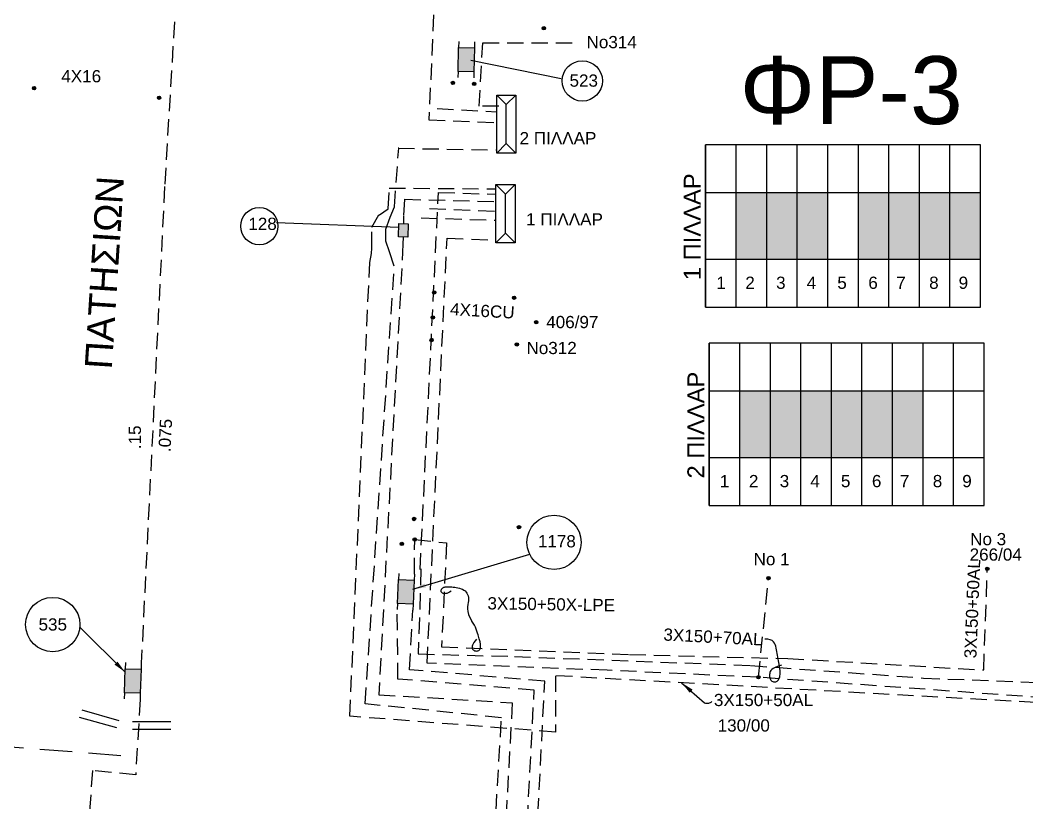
# Model space of a CAD drawing. Header units: millimetres. Extents: x 2893 to 4023, y 216 to 730.
# Drawn here: x 3000.2 to 3078.8, y 457.4 to 518.6 of the extents above; entities that cross this region are included whole.
import ezdxf
from ezdxf.enums import TextEntityAlignment as Align

# ---------------------------------------------------------------- set-up
doc = ezdxf.new("R2010")
doc.units = ezdxf.units.MM
doc.linetypes.add('DASHED', pattern=[19.05, 12.7, -6.35])
for name, color, linetype in [('Link Box 2 Διευθύνσεων', 7, 'Continuous'), ('Link Box 4 Διευθύνσεων', 7, 'Continuous'), ('Άγνωστα', 7, 'Continuous'), ('Ασφαλειοκιβώτια Χ.Τ 9 αναχωρήσεων', 7, 'Continuous'), ('Εναέρια παροχή ΧΤ 4x16', 7, 'Continuous'), ('Επιγραφές - Σχήματα', 7, 'Continuous'), ('Καλώδια ΧΤ   3x150+50AL', 7, 'DASHED'), ('Καλώδια ΧΤ   3x150+50AL XLPE', 7, 'DASHED'), ('Καλώδια ΧΤ   3x150+70 AL', 7, 'DASHED'), ('Καλώδια ΧΤ   3x150AL+50CU', 7, 'DASHED'), ('Συνδέσεις', 7, 'Continuous'), ('Τομή', 7, 'Continuous'), ('Υποσταθμός πόλεως', 7, 'Continuous'), ('Υπόβαθρο ΔΕΗ', 7, 'Continuous'), ('Υπόγεια Καλώδια Δικτύου ΧΤ   .075', 7, 'DASHED'), ('Υπόγεια Καλώδια Δικτύου ΧΤ   .15', 7, 'DASHED'), ('Υπόγεια καλώδια Παροχών ΧΤ   4x16AL', 7, 'DASHED'), ('Υπόγεια καλώδια Παροχών ΧΤ   4x16CU', 7, 'DASHED')]:
    doc.layers.add(name, color=color, linetype=linetype)
doc.styles.add('arial', font='ARIAL.TTF')
doc.styles.get("Standard").update_dxf_attribs({"font": 'ARIAL.TTF'})
doc.linetypes.add('SYN_LINE', pattern='A,0.5,-0.0001,["/\\/\\/\\/",Standard,S=0.1,R=0,X=0,Y=-0.05],-0.25', length=0.7501)
doc.dimstyles.new('ISO-25', dxfattribs={"dimtxt": 2.5, "dimasz": 2.5, "dimexe": 1.25, "dimexo": 0.625, "dimtad": 1, "dimtxsty": 'Standard', "dimcen": 2.5, "dimadec": 0, "dimazin": 0, "dimtfac": 1, "dimtmove": 0, "dimatfit": 3, "dimfxl": 1, "dimarcsym": 0})

# ---------------------------------------------------------------- blocks, each defined once
blk = doc.blocks.new('LINK BOX 4 ΑΝΑΧΩΡΗΣΕΩΝ')
at = {"layer": 'Link Box 4 Διευθύνσεων', "ltscale": 40}
blk.add_hatch(color=256, dxfattribs=at).paths.add_polyline_path([(-3.54, 0), (-3.54, -4.67), (3.54, -4.67), (3.54, 0)])
for p, q in [((-3.54, 0), (-5.33, 0)), ((5.33, 0), (3.54, 0)), ((-3.54, -4.67), (-5.33, -4.67)), ((5.33, -4.67), (3.54, -4.67))]:
    blk.add_line(p, q, dxfattribs=at)
blk.add_lwpolyline([(-3.54, -4.67), (-3.54, 0), (3.54, 0), (3.54, -4.67)], close=True, dxfattribs=at)
blk = doc.blocks.new('ΤΟΜΗ')
at = {"layer": 'Τομή', "ltscale": 40}
for p, q in [((-5.68, 0), (5.68, 0)), ((5.68, -2.33), (-5.68, -2.33))]:
    blk.add_line(p, q, dxfattribs=at)
blk = doc.blocks.new('_ΣΥΝΔΕΣΗ')
at = {"layer": 'Συνδέσεις', "linetype": 'SYN_LINE', "ltscale": 40}
blk.add_hatch(color=256, dxfattribs=at).paths.add_polyline_path([(-116.75, 2339.64, 1), (-117.75, 2339.64, 1)])
at = {"layer": 'Συνδέσεις'}
blk.add_circle((-117.25, 2339.64), 0.5, dxfattribs=at)
blk = doc.blocks.new('LINK BOX 2 ΑΝΑΧΩΡΗΣΕΩΝ')
at = {"layer": 'Link Box 2 Διευθύνσεων', "ltscale": 40}
blk.add_hatch(color=256, dxfattribs=at).paths.add_polyline_path([(-2.02, 1.29), (-2.02, -1.45), (1.89, -1.45), (1.89, 1.29)])
for p, q in [((-2.02, -0.08), (-4.26, -0.08)), ((4.12, -0.08), (1.89, -0.08))]:
    blk.add_line(p, q, dxfattribs=at)
blk.add_lwpolyline([(-2.02, -1.45), (-2.02, 1.29), (1.89, 1.29), (1.89, -1.45)], close=True, dxfattribs=at)
blk = doc.blocks.new('ΥΠΟΣΤΑΘΜΟΣ ΠΟΛΕΩΣ')
at = {"layer": 'Υποσταθμός πόλεως', "linetype": 'Continuous', "ltscale": 40}
blk.add_lwpolyline([(-8.57, 2.82), (8.57, 2.82), (8.57, -2.82), (-8.57, -2.82)], close=True, dxfattribs=at)
for points in [[(-5.75, 0), (-8.57, 2.82)], [(5.75, 0), (8.57, 2.82)], [(-8.57, -2.82), (-5.75, 0)], [(-5.75, 0), (5.75, 0)], [(8.57, -2.82), (5.75, 0)]]:
    blk.add_lwpolyline(points, dxfattribs=at)
at = {"layer": 'Υποσταθμός πόλεως', "linetype": 'SYN_LINE', "ltscale": 40, "flags": 1}
for tag, p in [('ΜΕΤΑΣΧΗΜΑΤΙΣΜΟΣ', (10.6, 2.39)), ('ΙΣΧΥΣ', (10.58, -0.41)), ('ΑΡΙΘΜΟΣ', (10.7, -3.13))]:
    blk.add_attdef(tag, p, '', height=1.8, dxfattribs=at)
blk = doc.blocks.new('ΑΣΦΑΛΕΙΟΚΙΒΩΤΙΟ ΥΠΟΣΤΑΘΜΟΥ 9 ΑΝΑΧΩΡΗΣΕΩΝ')
at = {"layer": 'Ασφαλειοκιβώτια Χ.Τ 9 αναχωρήσεων', "ltscale": 40}
for p, q in [((-23.8, 40.36), (24.02, 40.36)), ((-9.72, 40.36), (-9.72, -40.64)), ((9.94, 40.36), (9.94, -40.64)), ((-23.8, 31.36), (24.02, 31.36)), ((-23.8, 22.36), (24.02, 22.36)), ((-23.8, 13.36), (24.02, 13.36)), ((-23.8, 4.36), (24.02, 4.36)), ((-23.8, -4.64), (24.02, -4.64)), ((-23.8, -13.64), (24.02, -13.64)), ((-23.8, -22.64), (24.02, -22.64)), ((-23.8, -31.64), (24.02, -31.64))]:
    blk.add_line(p, q, dxfattribs=at)
at = {"layer": 'Ασφαλειοκιβώτια Χ.Τ 9 αναχωρήσεων'}
blk.add_lwpolyline([(-23.8, -40.64), (24.02, -40.64), (24.02, 40.36), (-23.8, 40.36)], close=True, dxfattribs=at)
for s, p in [('1', (-18.45, 37.24)), ('2', (-18.45, 28.67)), ('3', (-18.45, 19.6)), ('4', (-18.45, 10.58)), ('5', (-18.45, 1.57)), ('6', (-18.45, -7.57)), ('7', (-18.45, -15.81)), ('8', (-18.45, -25.5)), ('9', (-18.45, -34.19))]:
    blk.add_text(s, height=3.6, rotation=270, dxfattribs=at).set_placement(p)
at = {"layer": 'Ασφαλειοκιβώτια Χ.Τ 9 αναχωρήσεων', "ltscale": 40}
for tag, height, p in [('ΟΝΟΜΑ', 5, (-0.16, 44.31)), ('ΚΕΙΜΕΝΟ 1', 2, (17.06, 35.59)), ('ΚΕΙΜΕΝΟ 2', 2, (17.06, 26.88)), ('ΚΕΙΜΕΝΟ 3', 2, (17.06, 17.69)), ('ΚΕΙΜΕΝΟ 4', 2, (17.06, 8.71)), ('ΚΕΙΜΕΝΟ 5', 2, (17.06, -0.13)), ('ΚΕΙΜΕΝΟ 6', 2, (17.06, -9.05)), ('ΚΕΙΜΕΝΟ 7', 2, (17.06, -18.13)), ('ΚΕΙΜΕΝΟ 8', 2, (17.06, -26.85)), ('ΚΕΙΜΕΝΟ 9', 2, (17.06, -35.99)), ('ΣΧ', 2, (-0.1, -42.64))]:
    blk.add_attdef(tag, text='', height=height, dxfattribs=at).set_placement(p, align=Align.MIDDLE_CENTER)

msp = doc.modelspace()

# ---------------------------------------------------------------- hatches: boundary and pattern name
at = {"layer": 'Ασφαλειοκιβώτια Χ.Τ 9 αναχωρήσεων'}
h = msp.add_hatch(color=62, dxfattribs=at)
h.dxf.hatch_style = 1
h.paths.add_polyline_path([(3056.065, 505.093), (3056.065, 499.885), (3058.45, 499.885), (3058.45, 505.093)])
h = msp.add_hatch(color=5, dxfattribs=at)
h.dxf.hatch_style = 1
h.paths.add_polyline_path([(3058.45, 505.093), (3058.45, 499.885), (3060.834, 499.885), (3060.834, 505.093)])
h = msp.add_hatch(color=27, dxfattribs=at)
h.dxf.hatch_style = 1
h.paths.add_polyline_path([(3060.834, 505.093), (3060.834, 499.885), (3063.219, 499.885), (3063.219, 505.093)])
h = msp.add_hatch(color=30, dxfattribs=at)
h.dxf.hatch_style = 1
h.paths.add_polyline_path([(3065.604, 505.093), (3065.604, 499.885), (3067.989, 499.885), (3067.989, 505.093)])
h = msp.add_hatch(color=2, dxfattribs=at)
h.dxf.hatch_style = 1
h.paths.add_polyline_path([(3067.989, 505.093), (3067.989, 499.885), (3070.374, 499.885), (3070.374, 505.093)])
h = msp.add_hatch(color=173, dxfattribs=at)
h.dxf.hatch_style = 1
h.paths.add_polyline_path([(3070.374, 505.093), (3070.374, 499.885), (3072.759, 499.885), (3072.759, 505.093)])
h = msp.add_hatch(color=133, dxfattribs=at)
h.dxf.hatch_style = 1
h.paths.add_polyline_path([(3072.759, 505.093), (3072.759, 499.885), (3075.144, 499.885), (3075.144, 505.093)])
h = msp.add_hatch(color=62, dxfattribs=at)
h.dxf.hatch_style = 1
h.paths.add_polyline_path([(3056.347, 489.61), (3056.347, 484.402), (3058.732, 484.402), (3058.732, 489.61)])
h = msp.add_hatch(color=6, dxfattribs=at)
h.dxf.hatch_style = 1
h.paths.add_polyline_path([(3058.732, 489.61), (3058.732, 484.402), (3061.117, 484.402), (3061.117, 489.61)])
h = msp.add_hatch(color=27, dxfattribs=at)
h.dxf.hatch_style = 1
h.paths.add_polyline_path([(3061.117, 489.61), (3061.117, 484.402), (3063.502, 484.402), (3063.502, 489.61)])
h = msp.add_hatch(color=2, dxfattribs=at)
h.dxf.hatch_style = 1
h.paths.add_polyline_path([(3065.887, 489.61), (3065.887, 484.402), (3068.271, 484.402), (3068.271, 489.61)])
h = msp.add_hatch(color=30, dxfattribs=at)
h.dxf.hatch_style = 1
h.paths.add_polyline_path([(3068.271, 489.61), (3068.271, 484.402), (3070.656, 484.402), (3070.656, 489.61)])
at = {"layer": 'Καλώδια ΧΤ   3x150AL+50CU', "linetype": 'DASHED', "ltscale": 0.1}
h = msp.add_hatch(color=1, dxfattribs=at)
h.dxf.hatch_style = 1
h.paths.add_polyline_path([(3065.887, 489.61), (3063.502, 489.61), (3063.502, 484.402), (3065.887, 484.402)])

# ---------------------------------------------------------------- linework, layer by layer
at = {"layer": 'Άγνωστα', "color": 62, "linetype": 'DASHED', "ltscale": 0.1, "const_width": 0.000000318}
for points in [[(3035.636, 516.794), (3035.636, 517.909), (3041.048, 517.909)], [(3032.121, 503.85), (3030.913, 479.601), (3039.105, 478.954)]]:
    msp.add_lwpolyline(points, dxfattribs=at)
at = {"layer": 'Άγνωστα', "color": 62, "ltscale": 0.1, "const_width": 0.000000318}
msp.add_lwpolyline([(3035.576, 514.042), (3035.597, 513.608)], dxfattribs=at)
at = {"layer": 'Άγνωστα', "color": 27, "ltscale": 0.1, "const_width": 0.000000318}
msp.add_lwpolyline([(3037.402, 510.904), (3033.193, 511.102)], dxfattribs=at)
at = {"layer": 'Άγνωστα', "color": 5, "linetype": 'DASHED', "ltscale": 0.1}
msp.add_lwpolyline([(3030.629, 502.323, 0.000000318, 0.000000318, 0), (3028.999, 466.546, 0.000000318, 0.000000318, 0), (3028.999, 466.546, 0, 0, 0), (3028.999, 466.546, 0, 0, 0), (3028.999, 466.546, 0, 0, 0), (3028.999, 466.546, 0, 0, 0), (3039.592, 465.736, 0, 0, 0), (3037.935, 435.777, 0, 0, 0), (3037.664, 433.615, 0, 0, 0), (3023.711, 434.505, 0, 0, 0), (3010.259, 447.662, 0, 0, 0), (3007.071, 448.63, 0, 0, 0), (3004.85, 449.386, 0, 0, 0), (3004.451, 449.913, 0, 0, 0), (3005.011, 460.623, 0, 0, 0), (3008.082, 460.55, 0, 0, 0), (3008.182, 461.134, 0, 0, 0), (3008.283, 465.568, 0, 0, 0)], format="xyseb", dxfattribs=at)
at = {"layer": 'Άγνωστα', "color": 5, "linetype": 'DASHED', "ltscale": 0.1, "const_width": 0.000000318}
msp.add_lwpolyline([(3030.629, 502.323), (3037.325, 502.111)], dxfattribs=at)
at = {"layer": 'Άγνωστα', "color": 30, "linetype": 'DASHED', "ltscale": 0.1}
msp.add_lwpolyline([(3030.047, 501.072), (3028.159, 465.883), (3028.159, 465.883), (3028.159, 465.883), (3028.159, 465.883), (3038.578, 465.26), (3036.95, 435.106)], dxfattribs=at)
at = {"layer": 'Άγνωστα', "color": 173, "linetype": 'DASHED', "ltscale": 0.1, "const_width": 0.000000318}
for points in [[(3032.482, 497.286), (3038.723, 496.871)], [(3032.284, 493.573), (3038.882, 493.291)]]:
    msp.add_lwpolyline(points, dxfattribs=at)
at = {"layer": 'Άγνωστα', "color": 6, "ltscale": 0.1, "const_width": 0.000000318}
msp.add_lwpolyline([(3029.719, 475.355), (3029.754, 475.876), (3029.956, 477.643)], dxfattribs=at)
at = {"layer": 'Άγνωστα', "color": 5, "linetype": 'DASHED', "ltscale": 0.2}
msp.add_lwpolyline([(2939.062, 476.96), (2938.536, 467.068), (2940.081, 466.472), (2940.906, 466.404), (3008.182, 461.134)], dxfattribs=at)
at = {"layer": 'Άγνωστα', "color": 2, "linetype": 'DASHED', "ltscale": 0.1}
for points in [[(3057.804, 467.249), (3058.59, 474.987)], [(3009.519, 465.527), (3009.176, 459.625), (3005.803, 459.962), (3005.085, 450.342), (3007.951, 450.271), (3005.623, 408.199), (3005.135, 400.348)]]:
    msp.add_lwpolyline(points, dxfattribs=at)
at = {"layer": 'Άγνωστα', "color": 6, "linetype": 'DASHED', "ltscale": 0.1}
for points in [[(3027.097, 429.487), (3028.455, 429.437), (3028.455, 432.702), (3039.337, 431.811), (3041.116, 466.94), (3030.564, 467.839), (3030.823, 472.476)], [(3027.508, 433.236), (3027.499, 433.849), (3038.085, 432.899), (3038.56, 433.171), (3040.296, 466.253), (3029.657, 467.107), (3029.587, 472.534)]]:
    msp.add_lwpolyline(points, dxfattribs=at)
at = {"layer": 'Εναέρια παροχή ΧΤ 4x16', "color": 133, "ltscale": 0.1, "const_width": 0.000000318}
msp.add_lwpolyline([(3001.24, 513.235), (3001.451, 513.265), (3011.003, 512.485)], dxfattribs=at)
at = {"layer": 'Επιγραφές - Σχήματα'}
for points in [[(3033.812, 473.973), (3033.68, 473.894), (3033.563, 473.836), (3033.461, 473.798), (3033.373, 473.776), (3033.297, 473.768), (3033.233, 473.771), (3033.18, 473.784), (3033.135, 473.803), (3033.099, 473.827), (3033.071, 473.855), (3033.05, 473.885), (3033.036, 473.918), (3033.028, 473.952), (3033.025, 473.987), (3033.027, 474.023), (3033.033, 474.058), (3033.044, 474.093), (3033.058, 474.126), (3033.076, 474.157), (3033.1, 474.186), (3033.128, 474.213), (3033.161, 474.237), (3033.2, 474.258), (3033.245, 474.276), (3033.296, 474.289), (3033.353, 474.299), (3033.417, 474.306), (3033.489, 474.309), (3033.568, 474.309), (3033.655, 474.307), (3033.75, 474.302), (3033.854, 474.295), (3033.967, 474.285), (3034.087, 474.272), (3034.21, 474.255), (3034.335, 474.232), (3034.459, 474.201), (3034.579, 474.162), (3034.692, 474.114), (3034.797, 474.055), (3034.891, 473.984), (3034.972, 473.902), (3035.04, 473.809), (3035.095, 473.707), (3035.136, 473.595), (3035.162, 473.475), (3035.172, 473.348), (3035.166, 473.214), (3035.146, 473.073), (3035.118, 472.922), (3035.095, 472.759), (3035.087, 472.579), (3035.104, 472.379), (3035.156, 472.156), (3035.255, 471.906), (3035.411, 471.626)], [(3035.783, 470.218), (3035.673, 470.091), (3035.587, 469.972), (3035.522, 469.861), (3035.478, 469.759), (3035.454, 469.666), (3035.448, 469.583), (3035.46, 469.509), (3035.486, 469.446), (3035.527, 469.394), (3035.579, 469.353), (3035.639, 469.323), (3035.705, 469.304), (3035.772, 469.296), (3035.839, 469.299), (3035.902, 469.314), (3035.958, 469.339), (3036.004, 469.376), (3036.041, 469.423), (3036.07, 469.478), (3036.09, 469.539), (3036.104, 469.604), (3036.11, 469.672), (3036.112, 469.741), (3036.108, 469.809), (3036.099, 469.876), (3036.086, 469.942), (3036.07, 470.01), (3036.05, 470.082), (3036.027, 470.159), (3036.001, 470.244), (3035.973, 470.34), (3035.942, 470.447), (3035.908, 470.568), (3035.87, 470.701), (3035.826, 470.843), (3035.771, 470.993), (3035.705, 471.149), (3035.625, 471.308), (3035.527, 471.467), (3035.411, 471.626)], [(3059.61, 468.196), (3059.334, 468.109), (3059.12, 468.023), (3058.962, 467.938), (3058.849, 467.854), (3058.774, 467.771), (3058.728, 467.691), (3058.702, 467.612), (3058.688, 467.535), (3058.679, 467.461), (3058.674, 467.39), (3058.673, 467.321), (3058.678, 467.256), (3058.689, 467.194), (3058.706, 467.137), (3058.732, 467.083), (3058.766, 467.034), (3058.809, 466.991), (3058.859, 466.953), (3058.915, 466.922), (3058.976, 466.9), (3059.038, 466.886), (3059.101, 466.883), (3059.163, 466.892), (3059.221, 466.913), (3059.275, 466.947), (3059.325, 466.993), (3059.368, 467.051), (3059.406, 467.119), (3059.438, 467.196), (3059.464, 467.28), (3059.482, 467.372), (3059.494, 467.468), (3059.498, 467.569), (3059.496, 467.675), (3059.488, 467.785), (3059.475, 467.899), (3059.459, 468.018), (3059.439, 468.14), (3059.418, 468.268), (3059.395, 468.399), (3059.372, 468.535), (3059.349, 468.674), (3059.325, 468.816), (3059.3, 468.96), (3059.274, 469.104), (3059.246, 469.248), (3059.217, 469.39), (3059.187, 469.531), (3059.153, 469.668), (3059.11, 469.799), (3059.053, 469.919), (3058.974, 470.024), (3058.867, 470.112), (3058.726, 470.178), (3058.544, 470.218), (3058.315, 470.23)], [(3053.591, 465.246), (3053.679, 465.226), (3053.764, 465.217), (3053.846, 465.218), (3053.922, 465.228), (3053.993, 465.246), (3054.057, 465.272), (3054.113, 465.305), (3054.159, 465.344)]]:
    msp.add_lwpolyline(points, dxfattribs=at)
for centre, radius in [((3044.048, 513.805), 1.574), ((3018.831, 502.465), 1.457), ((3041.843, 477.781), 2.12), ((3002.701, 471.365), 2.12)]:
    msp.add_circle(centre, radius, dxfattribs=at)
at = {"layer": 'Καλώδια ΧΤ   3x150+50AL', "color": 133, "ltscale": 0.1}
msp.add_lwpolyline([(3139.984, 470.874), (3117.088, 460.365), (3099.811, 471.742), (3099.811, 471.742), (3099.811, 471.742), (3094.001, 472.139), (3093.121, 464.545), (3091.96, 464.272), (3081.331, 465.166), (3041.962, 467.37), (3041.959, 462.966), (3025.901, 464.206), (3025.901, 464.206), (3027.45, 499.636), (3027.597, 500.334), (3027.625, 500.74), (3027.625, 502.394), (3028.164, 503.351), (3028.223, 503.351), (3028.902, 503.829), (3028.972, 505.437), (3037.325, 505.382)], dxfattribs=at)
at = {"layer": 'Καλώδια ΧΤ   3x150+50AL', "color": 17, "ltscale": 0.1}
msp.add_lwpolyline([(3075.396, 467.816), (3075.677, 475.709)], dxfattribs=at)
at = {"layer": 'Καλώδια ΧΤ   3x150+50AL XLPE', "color": 17, "ltscale": 0.1}
msp.add_lwpolyline([(3030.954, 475.297), (3030.961, 478.001), (3033.444, 477.731), (3033.068, 469.634), (3047.742, 469.019), (3060.092, 468.71), (3075.396, 467.816)], dxfattribs=at)
at = {"layer": 'Καλώδια ΧΤ   3x150+70 AL', "color": 173, "ltscale": 0.1}
msp.add_lwpolyline([(3031.452, 475.709), (3031.241, 469.064), (3038.743, 468.869), (3057.197, 468.166), (3070.69, 467.189), (3082.314, 466.719)], dxfattribs=at)
at = {"layer": 'Καλώδια ΧΤ   3x150AL+50CU', "linetype": 'Continuous', "ltscale": 0.1}
for p, q in [((3035.355, 515.431), (3042.393, 513.99)), ((3020.159, 502.76), (3029.715, 502.375))]:
    msp.add_line(p, q, dxfattribs=at)
at = {"layer": 'Καλώδια ΧΤ   3x150AL+50CU', "color": 2, "linetype": 'DASHED', "ltscale": 0.1}
for points in [[(3034.053, 555.129), (3032.07, 510.776), (3037.446, 510.535)], [(3082.228, 465.485), (3057.804, 467.249), (3045.987, 467.791), (3031.932, 468.346), (3031.932, 468.346), (3031.932, 468.346), (3033.489, 501.524), (3037.325, 501.363)]]:
    msp.add_lwpolyline(points, dxfattribs=at)
at = {"layer": 'Καλώδια ΧΤ   3x150AL+50CU', "color": 30, "linetype": 'DASHED', "ltscale": 0.1}
for points in [[(3037.536, 511.836), (3036.009, 511.824), (3036.279, 516.776), (3043.724, 516.776)], [(3030.159, 504.563), (3030.093, 503.186)], [(3030.159, 504.563), (3037.329, 504.393)]]:
    msp.add_lwpolyline(points, dxfattribs=at)
at = {"layer": 'Καλώδια ΧΤ   3x150AL+50CU', "color": 6, "linetype": 'DASHED', "ltscale": 0.1}
msp.add_lwpolyline([(3032.718, 511.65), (3037.378, 511.399)], dxfattribs=at)
at = {"layer": 'Καλώδια ΧΤ   3x150AL+50CU', "color": 173, "linetype": 'DASHED', "ltscale": 0.1}
msp.add_lwpolyline([(3031.386, 475.658), (3032.818, 505.099), (3037.325, 504.96)], dxfattribs=at)
at = {"layer": 'Καλώδια ΧΤ   3x150AL+50CU', "color": 27, "linetype": 'DASHED', "ltscale": 0.1}
msp.add_lwpolyline([(3031.463, 503.114), (3037.325, 502.927)], dxfattribs=at)
at = {"layer": 'Καλώδια ΧΤ   3x150AL+50CU', "color": 62, "linetype": 'DASHED', "ltscale": 0.1}
msp.add_lwpolyline([(3032.121, 503.85), (3037.325, 503.644)], dxfattribs=at)
at = {"layer": 'Υπόβαθρο ΔΕΗ', "ltscale": 0.1, "const_width": 0.000000318}
for points in [[(2939.611, 467.437), (3007.225, 461.77), (3015.569, 606.682)], [(3031.726, 570.767), (3026.868, 471.03), (3090.055, 467.662), (3105.977, 566.39), (3031.654, 570.659)], [(3037.492, 570.375), (3037.492, 570.232), (3032.308, 470.74)]]:
    msp.add_lwpolyline(points, dxfattribs=at)
at = {"layer": 'Υπόγεια Καλώδια Δικτύου ΧΤ   .075', "color": 62, "ltscale": 0.1, "const_width": 0.000000318}
for points in [[(3087.036, 567.26), (3086.846, 567.26), (3036.829, 569.928), (3034.024, 516.282), (3033.85, 510.179)], [(3034.341, 514.135), (3034.327, 513.632), (3033.944, 513.643)], [(3037.392, 510.063), (3037.392, 510.063), (3033.864, 510.16), (3033.864, 510.16)]]:
    msp.add_lwpolyline(points, dxfattribs=at)
at = {"layer": 'Υπόγεια Καλώδια Δικτύου ΧΤ   .075', "color": 6, "ltscale": 0.1, "const_width": 0.000000318}
msp.add_lwpolyline([(3035.034, 564.727), (3032.718, 511.65)], dxfattribs=at)
at = {"layer": 'Υπόγεια Καλώδια Δικτύου ΧΤ   .075', "color": 27, "ltscale": 0.1, "const_width": 0.000000318}
for points in [[(3036.266, 564.728), (3036.266, 564.728), (3034.408, 538.383), (3033.193, 512.473), (3033.193, 511.102)], [(3031.463, 503.114), (3031.108, 493.677), (3030.626, 486.408), (3030.21, 479.143), (3030.987, 478.666), (3030.954, 475.297)]]:
    msp.add_lwpolyline(points, dxfattribs=at)
at = {"layer": 'Υπόγεια Καλώδια Δικτύου ΧΤ   .15', "color": 173, "ltscale": 0.1}
msp.add_lwpolyline([(3019.357, 652.36), (3020.574, 651.316), (3019.382, 624.379), (3018.393, 606.635), (3018.393, 606.635), (3015.894, 575.659), (3014.263, 573.186), (3015.388, 571.667), (3011.433, 505.553), (3009.613, 468.35)], dxfattribs=at)
at = {"layer": 'Υπόγεια Καλώδια Δικτύου ΧΤ   .15', "color": 133, "ltscale": 0.1}
msp.add_lwpolyline([(3101.157, 569.453, 0.000000318, 0.000000318, 0), (3089.625, 569.119, 0.000000318, 0.000000318, 0), (3085.368, 569.326, 0.000000318, 0.000000318, 0), (3014.047, 572.502, 0.000000318, 0.000000318, 0), (3009.139, 475.722, 0.000000318, 0.000000318, 0), (3009.008, 469.79, 0.000000318, 0.000000318, 0), (3008.357, 469.79, 0.000000318, 0.000000318, 0), (3008.378, 468.437, 0, 0, 0)], format="xyseb", dxfattribs=at)
at = {"layer": 'Υπόγεια Καλώδια Δικτύου ΧΤ   .15', "color": 1, "linetype": 'DASHED', "ltscale": 0.1}
msp.add_lwpolyline([(2937.43, 450.677), (2937.459, 452.126), (2959.744, 450.417), (2961.179, 451.695), (2972.863, 451.011), (2972.841, 449.71), (3002.624, 447.356), (3005.967, 449.665), (3010.735, 448.667), (3023.501, 436.734), (3036.083, 435.94), (3037.739, 464.091), (3027.096, 465.171), (3027.096, 465.171), (3029.366, 499.333), (3029.002, 500.463), (3028.714, 501.286), (3028.714, 502.186), (3028.714, 502.224), (3029.04, 503.162), (3029.385, 503.966), (3029.712, 508.546), (3029.673, 508.546), (3037.337, 508.412)], dxfattribs=at)
at = {"layer": 'Υπόγεια καλώδια Παροχών ΧΤ   4x16CU', "color": 173, "ltscale": 0.1, "const_width": 0.000000318}
msp.add_lwpolyline([(3032.38, 495.337), (3040.457, 494.957)], dxfattribs=at)

# ---------------------------------------------------------------- block references
at = {"color": 62, "xscale": 0.2649871955223772, "yscale": 0.2649871955223772, "zscale": 0.2649871955223772}
for p in [(3066.677, -106.403), (3061.983, -140.37), (3070.174, -141.017), (3062.03, -141.969), (3061.025, -142.317)]:
    msp.add_blockref('_ΣΥΝΔΕΣΗ', p, dxfattribs=at)
at = {"layer": 'Link Box 2 Διευθύνσεων', "xscale": 0.2649871955223805, "yscale": 0.2649871955223805, "zscale": 0.2649871955223805, "rotation": 88.30144182899726}
msp.add_blockref('LINK BOX 2 ΑΝΑΧΩΡΗΣΕΩΝ', (3030.047, 502.164), dxfattribs=at)
at = {"layer": 'Link Box 4 Διευθύνσεων'}
for p, xscale, yscale, zscale, rotation in [((3034.37, 515.481), 0.2649871955224241, 0.2649871955224241, 0.2649871955224241, 88.74540958606303), ((3029.653, 473.944), 0.2649871955224017, 0.2649871955224017, 0.2649871955224017, 87.3259157439193), ((3008.33, 466.979), 0.2649871955224045, 0.2649871955224045, 0.2649871955224045, 88.10470630112887)]:
    msp.add_blockref('LINK BOX 4 ΑΝΑΧΩΡΗΣΕΩΝ', p, dxfattribs=dict(at, xscale=xscale, yscale=yscale, zscale=zscale, rotation=rotation))
at = {"layer": 'Άγνωστα', "color": 62, "linetype": 'DASHED', "xscale": 0.2649871955223772, "yscale": 0.2649871955223772, "zscale": 0.2649871955223772}
msp.add_blockref('_ΣΥΝΔΕΣΗ', (3072.117, -102.061), dxfattribs=at)
at = {"layer": 'Άγνωστα', "color": 62, "xscale": 0.2649871955223772, "yscale": 0.2649871955223772, "zscale": 0.2649871955223772}
for p in [(3063.562, -122.685), (3069.793, -123.099), (3063.354, -126.397), (3070.006, -126.743)]:
    msp.add_blockref('_ΣΥΝΔΕΣΗ', p, dxfattribs=at)
at = {"layer": 'Ασφαλειοκιβώτια Χ.Τ 9 αναχωρήσεων', "color": 62, "xscale": 0.2649871955223772, "yscale": 0.2649871955223772, "zscale": 0.2649871955223772, "rotation": 90}
for p, values in [((3064.376, 502.46), {'ΟΝΟΜΑ': '1 ΠΙΛΛΑΡ'}), ((3064.658, 486.977), {'ΟΝΟΜΑ': '2 ΠΙΛΛΑΡ'})]:
    msp.add_blockref('ΑΣΦΑΛΕΙΟΚΙΒΩΤΙΟ ΥΠΟΣΤΑΘΜΟΥ 9 ΑΝΑΧΩΡΗΣΕΩΝ', p, dxfattribs=at).add_auto_attribs(values)
at = {"layer": 'Συνδέσεις', "xscale": 0.2649871955223772, "yscale": 0.2649871955223772, "zscale": 0.2649871955223772}
for p in [(3106.746, -144.264), (3089.659, -144.986), (3088.873, -152.724)]:
    msp.add_blockref('_ΣΥΝΔΕΣΗ', p, dxfattribs=at)
at = {"layer": 'Τομή', "xscale": 0.2649871955223803, "yscale": 0.2649871955223803, "zscale": 0.2649871955223803, "rotation": 344.4212065314602}
msp.add_blockref('ΤΟΜΗ', (3006.415, 464.288), dxfattribs=at)
at = {"layer": 'Τομή', "xscale": 0.2649871955223772, "yscale": 0.2649871955223772, "zscale": 0.2649871955223772}
msp.add_blockref('ΤΟΜΗ', (3010.42, 463.794), dxfattribs=at)
at = {"layer": 'Υποσταθμός πόλεως', "xscale": 0.2649871955223772, "yscale": 0.2649871955223772, "zscale": 0.2649871955223772, "rotation": 90}
for p in [(3038.112, 510.434), (3038.049, 503.442)]:
    msp.add_blockref('ΥΠΟΣΤΑΘΜΟΣ ΠΟΛΕΩΣ', p, dxfattribs=at)
at = {"layer": 'Υπόγεια Καλώδια Δικτύου ΧΤ   .075', "color": 62, "xscale": 0.2649871955223772, "yscale": 0.2649871955223772, "zscale": 0.2649871955223772}
msp.add_blockref('_ΣΥΝΔΕΣΗ', (3065.013, -106.328), dxfattribs=at)
at = {"layer": 'Υπόγεια καλώδια Παροχών ΧΤ   4x16AL', "xscale": 0.2649871955223772, "yscale": 0.2649871955223772, "zscale": 0.2649871955223772}
for p in [(3032.309, -106.735), (3042.073, -107.485)]:
    msp.add_blockref('_ΣΥΝΔΕΣΗ', p, dxfattribs=at)
at = {"layer": 'Υπόγεια καλώδια Παροχών ΧΤ   4x16CU', "color": 62, "xscale": 0.2649871955223772, "yscale": 0.2649871955223772, "zscale": 0.2649871955223772}
for p in [(3063.45, -124.633), (3071.526, -125.014)]:
    msp.add_blockref('_ΣΥΝΔΕΣΗ', p, dxfattribs=at)

# ---------------------------------------------------------------- texts
at = {"layer": 'Εναέρια παροχή ΧΤ 4x16', "insert": (3003.366, 514.651), "char_height": 0.954, "width": 89.23272, "attachment_point": 1, "style": 'arial'}
msp.add_mtext('4X16', dxfattribs=at)
at = {"layer": 'Επιγραφές - Σχήματα', "char_height": 0.954, "style": 'arial'}
for s, insert, width, attachment_point in [('No314', (3044.379, 517.314), 89.23272, 1), ('2 ΠΙΛΛΑΡ', (3039.15, 509.812), 89.23272, 1), ('1 ΠΙΛΛΑΡ', (3039.658, 503.475), 89.23272, 1), ('406/97', (3041.232, 495.457), 89.23272, 1), ('No312', (3039.689, 493.433), 89.23272, 1), ('No 3', (3074.333, 478.511), 89.23272, 1), ('266/04', (3074.294, 477.305), 89.23272, 1), ('No 1', (3057.425, 476.948), 89.23272, 1), ('535', (3002.701, 471.365), 2.61091, 5), ('130/00', (3054.618, 463.964), 89.23272, 1)]:
    msp.add_mtext(s, dxfattribs=dict(at, insert=insert, width=width, attachment_point=attachment_point))
at = {"layer": 'Επιγραφές - Σχήματα', "linetype": 'DASHED', "insert": (3056.329, 515.734), "char_height": 5.2997, "width": 17.62418, "attachment_point": 1}
msp.add_mtext('ΦP-3', dxfattribs=at)
at = {"layer": 'Επιγραφές - Σχήματα', "char_height": 0.954, "width": 2.48275, "attachment_point": 1}
for s, insert in [('523', (3043.05, 514.308)), ('128', (3017.972, 503.126)), ('1178', (3040.581, 478.343))]:
    msp.add_mtext(s, dxfattribs=dict(at, insert=insert))
at = {"layer": 'Επιγραφές - Σχήματα', "insert": (3005.191, 491.391), "char_height": 2.1199, "width": 45.10117, "attachment_point": 1, "rotation": 86.3565, "style": 'arial'}
msp.add_mtext('ΠΑΤΗΣΙΩΝ', dxfattribs=at)
at = {"layer": 'Καλώδια ΧΤ   3x150+50AL', "insert": (3073.866, 468.749), "char_height": 0.954, "width": 89.23272, "attachment_point": 1, "rotation": 87.69581, "style": 'arial'}
msp.add_mtext('3X150+50AL', dxfattribs=at)
at = {"layer": 'Καλώδια ΧΤ   3x150+50AL', "insert": (3054.327, 465.952), "char_height": 0.954, "width": 89.23272, "attachment_point": 1, "style": 'arial'}
msp.add_mtext('3X150+50AL', dxfattribs=at)
at = {"layer": 'Καλώδια ΧΤ   3x150+50AL XLPE', "insert": (3036.652, 473.505), "char_height": 0.95395, "width": 89.23272, "attachment_point": 1, "rotation": 359.08656, "style": 'arial'}
msp.add_mtext('3X150+50X-LPE', dxfattribs=at)
at = {"layer": 'Καλώδια ΧΤ   3x150+70 AL', "insert": (3050.411, 471.072), "char_height": 0.954, "width": 89.23272, "attachment_point": 1, "rotation": 357.09566, "style": 'arial'}
msp.add_mtext('3X150+70AL', dxfattribs=at)
at = {"layer": 'Υπόγεια Καλώδια Δικτύου ΧΤ   .075', "insert": (3010.942, 484.855), "char_height": 0.954, "width": 89.23272, "attachment_point": 1, "rotation": 87.1034, "style": 'arial'}
msp.add_mtext('.075', dxfattribs=at)
at = {"layer": 'Υπόγεια Καλώδια Δικτύου ΧΤ   .15', "insert": (3008.631, 485.055), "char_height": 0.954, "width": 89.23272, "attachment_point": 1, "rotation": 89.84791, "style": 'arial'}
msp.add_mtext('.15', dxfattribs=at)
at = {"layer": 'Υπόγεια καλώδια Παροχών ΧΤ   4x16CU', "insert": (3033.764, 496.479), "char_height": 0.954, "width": 89.23272, "attachment_point": 1, "rotation": 356.74951, "style": 'arial'}
msp.add_mtext('4X16CU', dxfattribs=at)

# ---------------------------------------------------------------- leaders
at = {"layer": 'Επιγραφές - Σχήματα'}
for points, override in [([(3030.829, 474.123), (3039.94, 476.847)], {"dimasz": 1, "dimgap": 0.625, "dimtad": 0}), ([(3008.352, 467.647), (3004.81, 471.147)], {"dimasz": 1, "dimtad": 0}), ([(3051.804, 466.819), (3053.591, 465.246)], {"dimasz": 1, "dimgap": 0.625, "dimtad": 0})]:
    msp.add_leader(points, dimstyle='ISO-25', override=override, dxfattribs=at)

doc.saveas('drawing.dxf')
